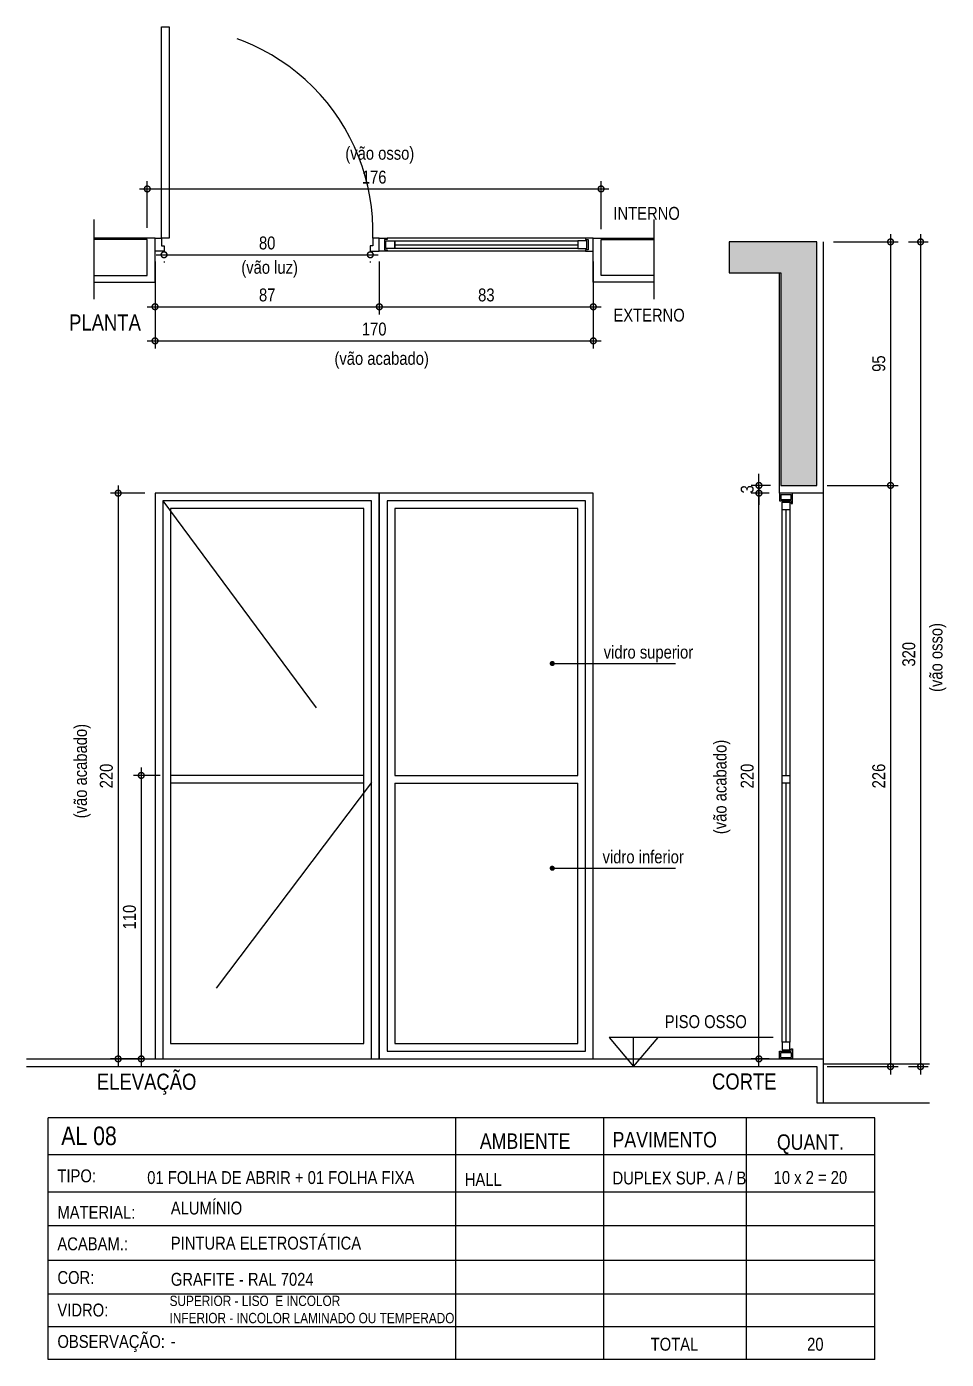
# Model space of a CAD drawing. Header units: metres. Extents: x -0.2 to 51.6, y -20.8 to 5.5.
# Drawn here: x 28.97 to 32.54, y 0.38 to 5.55 of the extents above; entities that cross this region are included whole.
import ezdxf

# ---------------------------------------------------------------- set-up
doc = ezdxf.new("R2010")
doc.units = ezdxf.units.M
doc.linetypes.add('DASHEDX2', pattern=[1.5, 1, -0.5])
for name, color, linetype in [('AR-CAIXILHO', 1, 'Continuous'), ('ARQ-ALV ACAB', 4, 'Continuous'), ('ARQ-ALV OSSO', 5, 'Continuous'), ('ARQ-AUX', 7, 'Continuous'), ('ARQ-AUX2', 2, 'Continuous'), ('ARQ-CAX', 1, 'Continuous'), ('ARQ-CAX @ 1', 1, 'Continuous'), ('ARQ-DIM', 2, 'Continuous'), ('ARQ-ENCH', 1, 'Continuous'), ('ARQ-PRJ', 7, 'DASHEDX2'), ('ARQ-SIM', 1, 'Continuous'), ('ARQ-TXT', 2, 'Continuous'), ('ARQ-TXT01', 2, 'Continuous'), ('ES-CORTE', 2, 'Continuous')]:
    doc.layers.add(name, color=color, linetype=linetype)
doc.styles.add('Adesa', font='ARIALN.TTF')
doc.styles.add('ROMANS', font='romans', dxfattribs={"height": 0.2})
doc.dimstyles.new('1-25ARQ', dxfattribs={"dimscale": 0.25, "dimtxt": 0.2, "dimasz": 0.08, "dimexe": 0.16, "dimexo": 0.1, "dimgap": 0.1, "dimtad": 1, "dimzin": 4, "dimdsep": 46, "dimtxsty": 'ROMANS', "dimblk": 'DOT', "dimcen": 0.1, "dimclrd": 1, "dimclre": 1, "dimclrt": 3, "dimadec": 0, "dimazin": 0, "dimtfac": 1, "dimtix": 1, "dimtmove": 2, "dimatfit": 3, "dimldrblk": 'DOT', "dimfxl": 1, "dimtolj": 1, "dimtzin": 4, "dimlwd": -1, "dimlwe": -1, "dimarcsym": 0})
doc.dimstyles.new('ADESA 1-0025', dxfattribs={"dimtxt": 0.05, "dimasz": 0.045, "dimexe": 0.03, "dimexo": 0.04, "dimgap": 0.02, "dimtad": 1, "dimtoh": 1, "dimdec": 0, "dimlfac": 100, "dimzin": 4, "dimtxsty": 'Adesa', "dimblk": 'DOTSMALL', "dimcen": 1, "dimdle": 0.03, "dimclrd": 1, "dimclre": 1, "dimclrt": 256, "dimazin": 1, "dimtm": 1e-09, "dimtfac": 1, "dimtdec": 0, "dimtix": 1, "dimtmove": 2, "dimatfit": 0, "dimldrblk": 'DOTSMALL', "dimfxl": 0.8, "dimtvp": 2, "dimtolj": 1, "dimtzin": 0, "dimarcsym": 0})

# ---------------------------------------------------------------- blocks, each defined once
blk = doc.blocks.new('_DotSmall')
at = {"color": 0, "linetype": 'ByBlock', "const_width": 0.5}
blk.add_lwpolyline([(-0.0625, 0, 1), (0.0625, 0, 1)], format="xyb", close=True, dxfattribs=at)
blk = doc.blocks.new('*D138')
at = {"layer": 'ARQ-DIM', "color": 1, "lineweight": -2, "transparency": 16777216}
for p, q in [((29.4668, 4.5188), (29.4668, 4.3006)), ((31.1668, 4.5188), (31.1668, 4.3006)), ((29.4368, 4.3306), (31.1968, 4.3306))]:
    blk.add_line(p, q, dxfattribs=at)
at = {"layer": 'Defpoints', "color": 0, "transparency": 16777216}
for p in [(29.4668, 4.5588), (31.1668, 4.5588), (31.1668, 4.3306)]:
    blk.add_point(p, dxfattribs=at)
at = {"layer": 'ARQ-DIM', "color": 1, "lineweight": -2, "transparency": 16777216, "xscale": 0.045, "yscale": 0.045, "zscale": 0.045, "rotation": 180}
blk.add_blockref('_DotSmall', (29.4668, 4.3306), dxfattribs=at)
at = {"layer": 'ARQ-DIM', "color": 1, "lineweight": -2, "transparency": 16777216, "xscale": 0.045, "yscale": 0.045, "zscale": 0.045}
blk.add_blockref('_DotSmall', (31.1668, 4.3306), dxfattribs=at)
at = {"layer": 'ARQ-DIM', "transparency": 16777216, "insert": (30.3168, 4.3761), "char_height": 0.05, "attachment_point": 5, "style": 'Adesa'}
blk.add_mtext('\\A1;170', dxfattribs=at)
blk = doc.blocks.new('*D136')
at = {"layer": 'ARQ-DIM', "color": 1, "lineweight": -2, "transparency": 16777216}
for p, q in [((29.4268, 3.7397), (29.2937, 3.7397)), ((29.3237, 3.7697), (29.3237, 1.5147)), ((29.4268, 1.5447), (29.2937, 1.5447))]:
    blk.add_line(p, q, dxfattribs=at)
at = {"layer": 'Defpoints', "color": 0, "transparency": 16777216}
for p in [(29.4668, 3.7397), (29.3237, 1.5447), (29.4668, 1.5447)]:
    blk.add_point(p, dxfattribs=at)
at = {"layer": 'ARQ-DIM', "color": 1, "lineweight": -2, "transparency": 16777216, "xscale": 0.045, "yscale": 0.045, "zscale": 0.045}
for p, rotation in [((29.3237, 3.7397), 90), ((29.3237, 1.5447), 270)]:
    blk.add_blockref('_DotSmall', p, dxfattribs=dict(at, rotation=rotation))
at = {"layer": 'ARQ-DIM', "transparency": 16777216, "insert": (29.2782, 2.6422), "char_height": 0.05, "attachment_point": 5, "rotation": 90, "style": 'Adesa'}
blk.add_mtext('\\A1;220', dxfattribs=at)
blk = doc.blocks.new('*D139')
at = {"layer": 'ARQ-DIM', "color": 1, "lineweight": -2, "transparency": 16777216}
for p, q in [((29.4068, 4.9201), (31.2268, 4.9201)), ((29.4368, 4.7688), (29.4368, 4.9501)), ((31.1968, 4.7638), (31.1968, 4.9501))]:
    blk.add_line(p, q, dxfattribs=at)
at = {"layer": 'Defpoints', "color": 0, "transparency": 16777216}
for p in [(31.1968, 4.9201), (29.4368, 4.7288), (31.1968, 4.7238)]:
    blk.add_point(p, dxfattribs=at)
at = {"layer": 'ARQ-DIM', "color": 1, "lineweight": -2, "transparency": 16777216, "xscale": 0.045, "yscale": 0.045, "zscale": 0.045, "rotation": 180}
blk.add_blockref('_DotSmall', (29.4368, 4.9201), dxfattribs=at)
at = {"layer": 'ARQ-DIM', "color": 1, "lineweight": -2, "transparency": 16777216, "xscale": 0.045, "yscale": 0.045, "zscale": 0.045}
blk.add_blockref('_DotSmall', (31.1968, 4.9201), dxfattribs=at)
at = {"layer": 'ARQ-DIM', "transparency": 16777216, "insert": (30.3168, 4.9656), "char_height": 0.05, "attachment_point": 5, "style": 'Adesa'}
blk.add_mtext('\\A1;176', dxfattribs=at)
blk = doc.blocks.new('*D137')
at = {"layer": 'ARQ-DIM', "color": 1, "lineweight": -2, "transparency": 16777216}
for p, q in [((32.0989, 4.7147), (32.3497, 4.7147)), ((32.3197, 4.7447), (32.3197, 3.7397)), ((32.0739, 3.7697), (32.3497, 3.7697))]:
    blk.add_line(p, q, dxfattribs=at)
at = {"layer": 'Defpoints', "color": 0, "transparency": 16777216}
for p in [(32.0589, 4.7147), (32.0339, 3.7697), (32.3197, 3.7697)]:
    blk.add_point(p, dxfattribs=at)
at = {"layer": 'ARQ-DIM', "color": 1, "lineweight": -2, "transparency": 16777216, "xscale": 0.045, "yscale": 0.045, "zscale": 0.045}
for p, rotation in [((32.3197, 4.7147), 90), ((32.3197, 3.7697), 270)]:
    blk.add_blockref('_DotSmall', p, dxfattribs=dict(at, rotation=rotation))
at = {"layer": 'ARQ-DIM', "transparency": 16777216, "insert": (32.2742, 4.2422), "char_height": 0.05, "attachment_point": 5, "rotation": 90, "style": 'Adesa'}
blk.add_mtext('\\A1;95', dxfattribs=at)
blk = doc.blocks.new('_Dot')
at = {"color": 0, "linetype": 'ByBlock', "lineweight": -2}
blk.add_line((-0.5, 0), (-1, 0), dxfattribs=at)
at = {"color": 0, "linetype": 'ByBlock', "const_width": 0.5}
blk.add_lwpolyline([(-0.25, 0, 1), (0.25, 0, 1)], format="xyb", close=True, dxfattribs=at)
blk = doc.blocks.new('*U140')
for points in [[(0, 0), (0, 0.8204), (0.03, 0.8204), (0.03, 0)], [(-0.025, 0), (0, 0), (0, -0.03), (0.01, -0.03), (0.01, -0.05), (-0.025, -0.05), (-0.025, 0)], [(0.845, 0), (0.82, 0), (0.82, -0.03), (0.81, -0.03), (0.81, -0.05), (0.845, -0.05), (0.845, 0)]]:
    blk.add_lwpolyline(points, close=True)
at = {"layer": 'ARQ-PRJ'}
blk.add_arc((0.0237, 0.0242), 0.7967, 358.2599, 91.7013, dxfattribs=at)
blk = doc.blocks.new('*U141')
at = {"color": 0, "linetype": 'ByBlock', "ltscale": 0.5}
for points in [[(0.02, -0.045), (0.02, -0.045), (0.02, -0.045), (0.02, -0.045), (0.02, -0.045), (0.02, -0.045), (0.02, -0.045), (0.02, -0.045), (0.02, -0.045), (0.03, -0.045), (0.03, -0.05), (0, -0.05), (0, 0), (0.03, 0), (0.03, -0.005), (0.02, -0.005), (0.02, -0.045)], [(0.81, -0.045), (0.81, -0.045), (0.81, -0.045), (0.81, -0.045), (0.81, -0.045), (0.81, -0.045), (0.81, -0.045), (0.81, -0.045), (0.81, -0.045), (0.8, -0.045), (0.8, -0.05), (0.83, -0.05), (0.83, 0), (0.8, 0), (0.8, -0.005), (0.81, -0.005), (0.81, -0.045)], [(0.025, -0.01), (0.06, -0.01), (0.06, -0.04), (0.025, -0.04)], [(0.805, -0.01), (0.77, -0.01), (0.77, -0.04), (0.805, -0.04)]]:
    blk.add_lwpolyline(points, close=True, dxfattribs=at)
at = {"color": 8, "linetype": 'ByBlock', "ltscale": 0.5}
for points in [[(0.8, 0), (0.03, 0)], [(0.8, -0.05), (0.03, -0.05)]]:
    blk.add_lwpolyline(points, dxfattribs=at)
at = {"color": 7, "linetype": 'ByBlock', "ltscale": 0.5}
blk.add_lwpolyline([(0.77, -0.01), (0.77, -0.04), (0.06, -0.04), (0.06, -0.01)], close=True, dxfattribs=at)
blk.add_lwpolyline([(0.06, -0.025), (0.77, -0.025)], dxfattribs=at)
blk = doc.blocks.new('*D142')
at = {"layer": 'ARQ-DIM', "color": 1, "lineweight": -2, "transparency": 16777216}
for p, q in [((29.4718, 4.6647), (30.3318, 4.6647)), ((29.5018, 4.6388), (29.5018, 4.6347)), ((30.3018, 4.6388), (30.3018, 4.6347))]:
    blk.add_line(p, q, dxfattribs=at)
at = {"layer": 'Defpoints', "color": 0, "transparency": 16777216}
for p in [(29.5018, 4.6788), (30.3018, 4.6788), (30.3018, 4.6647)]:
    blk.add_point(p, dxfattribs=at)
at = {"layer": 'ARQ-DIM', "color": 1, "lineweight": -2, "transparency": 16777216, "xscale": 0.045, "yscale": 0.045, "zscale": 0.045, "rotation": 180}
blk.add_blockref('_DotSmall', (29.5018, 4.6647), dxfattribs=at)
at = {"layer": 'ARQ-DIM', "color": 1, "lineweight": -2, "transparency": 16777216, "xscale": 0.045, "yscale": 0.045, "zscale": 0.045}
blk.add_blockref('_DotSmall', (30.3018, 4.6647), dxfattribs=at)
at = {"layer": 'ARQ-DIM', "transparency": 16777216, "insert": (29.9018, 4.7102), "char_height": 0.05, "attachment_point": 5, "style": 'Adesa'}
blk.add_mtext('\\A1;80', dxfattribs=at)
blk = doc.blocks.new('*D143')
at = {"layer": 'ARQ-DIM', "color": 1, "lineweight": -2, "transparency": 16777216}
for p, q in [((29.4668, 4.6388), (29.4668, 4.433)), ((30.3368, 4.6388), (30.3368, 4.433)), ((29.4368, 4.463), (30.3668, 4.463))]:
    blk.add_line(p, q, dxfattribs=at)
at = {"layer": 'Defpoints', "color": 0, "transparency": 16777216}
for p in [(29.4668, 4.6788), (30.3368, 4.6788), (30.3368, 4.463)]:
    blk.add_point(p, dxfattribs=at)
at = {"layer": 'ARQ-DIM', "color": 1, "lineweight": -2, "transparency": 16777216, "xscale": 0.045, "yscale": 0.045, "zscale": 0.045, "rotation": 180}
blk.add_blockref('_DotSmall', (29.4668, 4.463), dxfattribs=at)
at = {"layer": 'ARQ-DIM', "color": 1, "lineweight": -2, "transparency": 16777216, "xscale": 0.045, "yscale": 0.045, "zscale": 0.045}
blk.add_blockref('_DotSmall', (30.3368, 4.463), dxfattribs=at)
at = {"layer": 'ARQ-DIM', "transparency": 16777216, "insert": (29.9018, 4.5085), "char_height": 0.05, "attachment_point": 5, "style": 'Adesa'}
blk.add_mtext('\\A1;87', dxfattribs=at)
blk = doc.blocks.new('*D144')
at = {"layer": 'ARQ-DIM', "color": 1, "lineweight": -2, "transparency": 16777216}
for p, q in [((30.3368, 4.6388), (30.3368, 4.433)), ((31.1668, 4.6388), (31.1668, 4.433)), ((30.3068, 4.463), (31.1968, 4.463))]:
    blk.add_line(p, q, dxfattribs=at)
at = {"layer": 'Defpoints', "color": 0, "transparency": 16777216}
for p in [(30.3368, 4.6788), (31.1668, 4.6788), (31.1668, 4.463)]:
    blk.add_point(p, dxfattribs=at)
at = {"layer": 'ARQ-DIM', "color": 1, "lineweight": -2, "transparency": 16777216, "xscale": 0.045, "yscale": 0.045, "zscale": 0.045, "rotation": 180}
blk.add_blockref('_DotSmall', (30.3368, 4.463), dxfattribs=at)
at = {"layer": 'ARQ-DIM', "color": 1, "lineweight": -2, "transparency": 16777216, "xscale": 0.045, "yscale": 0.045, "zscale": 0.045}
blk.add_blockref('_DotSmall', (31.1668, 4.463), dxfattribs=at)
at = {"layer": 'ARQ-DIM', "transparency": 16777216, "insert": (30.7518, 4.5085), "char_height": 0.05, "attachment_point": 5, "style": 'Adesa'}
blk.add_mtext('\\A1;83', dxfattribs=at)
blk = doc.blocks.new('*U153')
at = {"layer": 'ARQ-CAX'}
for points in [[(0.83, 0.04), (0, 0.04), (0, -2.155), (0.83, -2.155)], [(0.8, 0.01), (0.03, 0.01), (0.03, -2.125), (0.8, -2.125)]]:
    blk.add_lwpolyline(points, close=True, dxfattribs=at)
for points in [[(0.77, -1.055), (0.77, -0.02), (0.06, -0.02), (0.06, -1.055)], [(0.06, -1.055), (0.77, -1.055)], [(0.06, -1.085), (0.06, -2.095), (0.77, -2.095), (0.77, -1.085)], [(0.06, -1.085), (0.77, -1.085)]]:
    blk.add_lwpolyline(points, dxfattribs=at)
blk = doc.blocks.new('*U146')
at = {"layer": 'ARQ-CAX'}
for p, q in [((-0.81, 1.1), (-0.06, 1.1)), ((-0.81, 1.07), (-0.06, 1.07))]:
    blk.add_line(p, q, dxfattribs=at)
for points in [[(-0.87, 2.195), (0, 2.195), (0, 0), (-0.87, 0)], [(-0.84, 2.165), (-0.03, 2.165), (-0.03, 0), (-0.84, 0)], [(-0.81, 2.135), (-0.06, 2.135), (-0.06, 0.06), (-0.81, 0.06)]]:
    blk.add_lwpolyline(points, close=True, dxfattribs=at)
at = {"layer": 'ARQ-PRJ'}
blk.add_lwpolyline([(-0.03, 2.165), (-0.84, 1.0725), (-0.03, 0)], dxfattribs=at)
blk = doc.blocks.new('*D147')
at = {"layer": 'ARQ-DIM', "color": 1, "lineweight": -2, "transparency": 16777216}
for p, q in [((31.8489, 3.7397), (31.7793, 3.7397)), ((31.8093, 1.5147), (31.8093, 3.7697)), ((31.8489, 1.5447), (31.7793, 1.5447))]:
    blk.add_line(p, q, dxfattribs=at)
at = {"layer": 'Defpoints', "color": 0, "transparency": 16777216}
for p in [(31.8093, 3.7397), (31.8889, 3.7397), (31.8889, 1.5447)]:
    blk.add_point(p, dxfattribs=at)
at = {"layer": 'ARQ-DIM', "color": 1, "lineweight": -2, "transparency": 16777216, "xscale": 0.045, "yscale": 0.045, "zscale": 0.045}
for p, rotation in [((31.8093, 3.7397), 90), ((31.8093, 1.5447), 270)]:
    blk.add_blockref('_DotSmall', p, dxfattribs=dict(at, rotation=rotation))
at = {"layer": 'ARQ-DIM', "transparency": 16777216, "insert": (31.7638, 2.6422), "char_height": 0.05, "attachment_point": 5, "rotation": 90, "style": 'Adesa'}
blk.add_mtext('\\A1;220', dxfattribs=at)
blk = doc.blocks.new('*D148')
at = {"layer": 'ARQ-DIM', "color": 1, "lineweight": -2, "transparency": 16777216}
for p, q in [((31.8093, 3.7697), (31.8093, 3.8147)), ((31.8539, 3.7697), (31.7793, 3.7697)), ((31.8489, 3.7397), (31.7793, 3.7397)), ((31.8093, 3.7697), (31.8093, 3.7397)), ((31.8093, 3.7397), (31.8093, 3.6947))]:
    blk.add_line(p, q, dxfattribs=at)
at = {"layer": 'Defpoints', "color": 0, "transparency": 16777216}
for p in [(31.8093, 3.7397), (31.8889, 3.7397), (31.8939, 3.7697)]:
    blk.add_point(p, dxfattribs=at)
at = {"layer": 'ARQ-DIM', "color": 1, "lineweight": -2, "transparency": 16777216, "xscale": 0.045, "yscale": 0.045, "zscale": 0.045}
for p, rotation in [((31.8093, 3.7697), 270), ((31.8093, 3.7397), 90)]:
    blk.add_blockref('_DotSmall', p, dxfattribs=dict(at, rotation=rotation))
at = {"layer": 'ARQ-DIM', "transparency": 16777216, "insert": (31.7638, 3.7547), "char_height": 0.05, "attachment_point": 5, "rotation": 90, "style": 'Adesa'}
blk.add_mtext('\\A1;3', dxfattribs=at)
blk = doc.blocks.new('*U149')
at = {"color": 7, "linetype": 'ByBlock', "ltscale": 0.5}
for p, q in [((-0.01, 2.1604), (-0.01, 0.0646)), ((-0.04, 0.0646), (-0.04, 1.07))]:
    blk.add_line(p, q, dxfattribs=at)
blk.add_lwpolyline([(-0.04, 1.1), (-0.04, 2.1304)], dxfattribs=at)
at = {"layer": 'AR-CAIXILHO'}
for p, q in [((-0.045, 2.19), (-0.005, 2.19)), ((-0.045, 2.19), (-0.045, 2.1704, 0)), ((-0.005, 2.1704, 0), (-0.005, 2.19)), ((-0.05, 2.1654, 0), (-0.005, 2.1654, 0)), ((-0.05, 2.1654, 0), (-0.005, 2.1654, 0)), ((-0.045, 2.1704, 0), (-0.005, 2.1704, 0)), ((-0.045, 2.1654, 0), (-0.005, 2.1654, 0)), ((-0.05, 0.0296, 0), (-0.005, 0.0296, 0)), ((-0.05, 0.0296, 0), (-0.005, 0.0296, 0)), ((-0.045, 0.0296, 0), (-0.005, 0.0296, 0)), ((-0.045, 0.005), (-0.045, 0.0246, 0)), ((-0.045, 0.0246, 0), (-0.005, 0.0246, 0)), ((-0.045, 0.005), (-0.005, 0.005)), ((-0.005, 0.0246, 0), (-0.005, 0.005))]:
    blk.add_line(p, q, dxfattribs=at)
for points in [[(0, 2.1554), (0, 2.195), (0, 2.195), (0, 2.195), (-0.05, 2.195), (-0.05, 2.195), (-0.05, 2.195), (-0.05, 2.1654), (-0.05, 2.1654), (-0.005, 2.1654), (-0.005, 2.1554), (0, 2.1554), (0, 2.1554), (0, 2.1554)], [(0, 0.0396), (0, 0), (0, 0), (0, 0), (-0.05, 0), (-0.05, 0), (-0.05, 0), (-0.05, 0.0296), (-0.05, 0.0296), (-0.005, 0.0296), (-0.005, 0.0396), (0, 0.0396), (0, 0.0396), (0, 0.0396)]]:
    blk.add_lwpolyline(points, dxfattribs=at)
at = {"layer": 'AR-CAIXILHO', "color": 1}
for points in [[(-0.04, 2.1604), (-0.01, 2.1604), (-0.01, 2.1304), (-0.04, 2.1304)], [(-0.04, 1.1), (-0.01, 1.1), (-0.01, 1.07), (-0.04, 1.07)], [(-0.04, 0.0346), (-0.01, 0.0346), (-0.01, 0.0646), (-0.04, 0.0646)]]:
    blk.add_lwpolyline(points, close=True, dxfattribs=at)
at = {"layer": 'ARQ-AUX'}
for points in [[(-0.025, 2.1304), (-0.025, 1.1)], [(-0.025, 1.07), (-0.025, 0.0646)]]:
    blk.add_lwpolyline(points, dxfattribs=at)
at = {"layer": 'ARQ-CAX'}
for points in [[(-0.04, 2.1604), (-0.01, 2.1604)], [(-0.04, 0.0346), (-0.01, 0.0346)]]:
    blk.add_lwpolyline(points, dxfattribs=at)
blk = doc.blocks.new('*D150')
at = {"layer": 'ARQ-DIM', "color": 1, "lineweight": -2, "transparency": 16777216}
for p, q in [((32.3197, 3.7997), (32.3197, 1.4847)), ((32.0739, 3.7697), (32.3497, 3.7697)), ((32.0739, 1.5147), (32.3497, 1.5147))]:
    blk.add_line(p, q, dxfattribs=at)
at = {"layer": 'Defpoints', "color": 0, "transparency": 16777216}
for p in [(32.0339, 3.7697), (32.0339, 1.5147), (32.3197, 1.5147)]:
    blk.add_point(p, dxfattribs=at)
at = {"layer": 'ARQ-DIM', "color": 1, "lineweight": -2, "transparency": 16777216, "xscale": 0.045, "yscale": 0.045, "zscale": 0.045}
for p, rotation in [((32.3197, 3.7697), 90), ((32.3197, 1.5147), 270)]:
    blk.add_blockref('_DotSmall', p, dxfattribs=dict(at, rotation=rotation))
at = {"layer": 'ARQ-DIM', "transparency": 16777216, "insert": (32.2742, 2.6422), "char_height": 0.05, "attachment_point": 5, "rotation": 90, "style": 'Adesa'}
blk.add_mtext('\\A1;226', dxfattribs=at)
blk = doc.blocks.new('*D151')
at = {"layer": 'ARQ-DIM', "color": 1, "lineweight": -2, "transparency": 16777216}
for p, q in [((32.3897, 4.7147), (32.4662, 4.7147)), ((32.4362, 4.7447), (32.4362, 1.4847)), ((32.3897, 1.5147), (32.4662, 1.5147))]:
    blk.add_line(p, q, dxfattribs=at)
at = {"layer": 'Defpoints', "color": 0, "transparency": 16777216}
for p in [(32.3497, 4.7147), (32.3497, 1.5147), (32.4362, 1.5147)]:
    blk.add_point(p, dxfattribs=at)
at = {"layer": 'ARQ-DIM', "color": 1, "lineweight": -2, "transparency": 16777216, "xscale": 0.045, "yscale": 0.045, "zscale": 0.045}
for p, rotation in [((32.4362, 4.7147), 90), ((32.4362, 1.5147), 270)]:
    blk.add_blockref('_DotSmall', p, dxfattribs=dict(at, rotation=rotation))
at = {"layer": 'ARQ-DIM', "transparency": 16777216, "insert": (32.3907, 3.1147), "char_height": 0.05, "attachment_point": 5, "rotation": 90, "style": 'Adesa'}
blk.add_mtext('\\A1;320', dxfattribs=at)
blk = doc.blocks.new('*D152')
at = {"layer": 'ARQ-DIM', "color": 1, "lineweight": -2, "transparency": 16777216}
for p, q in [((29.4868, 2.6447), (29.3834, 2.6447)), ((29.4134, 2.6747), (29.4134, 1.5147)), ((29.4268, 1.5447), (29.3834, 1.5447))]:
    blk.add_line(p, q, dxfattribs=at)
at = {"layer": 'Defpoints', "color": 0, "transparency": 16777216}
for p in [(29.5268, 2.6447), (29.4134, 1.5447), (29.4668, 1.5447)]:
    blk.add_point(p, dxfattribs=at)
at = {"layer": 'ARQ-DIM', "color": 1, "lineweight": -2, "transparency": 16777216, "xscale": 0.045, "yscale": 0.045, "zscale": 0.045}
for p, rotation in [((29.4134, 2.6447), 90), ((29.4134, 1.5447), 270)]:
    blk.add_blockref('_DotSmall', p, dxfattribs=dict(at, rotation=rotation))
at = {"layer": 'ARQ-DIM', "transparency": 16777216, "insert": (29.3678, 2.0947), "char_height": 0.05, "attachment_point": 5, "rotation": 90, "style": 'Adesa'}
blk.add_mtext('\\A1;110', dxfattribs=at)
blk = doc.blocks.new('ALUMINIO')
h = blk.add_hatch(color=8)
h.dxf.hatch_style = 1
h.paths.add_polyline_path([(32.0339, 4.7147), (31.6939, 4.7147), (31.6939, 4.5947), (31.8939, 4.5947), (31.8939, 3.7697), (32.0339, 3.7697)])
at = {"color": 8}
blk.add_line((31.6939, 4.7147), (31.6939, 4.5947), dxfattribs=at)
at = {"layer": 'ARQ-ALV ACAB', "ltscale": 0.05}
blk.add_line((28.9689, 1.5447), (32.0589, 1.5447), dxfattribs=at)
for points in [[(29.2321, 4.5588), (29.4668, 4.5588), (29.4668, 4.7288), (29.2311, 4.7288)], [(31.4014, 4.5588), (31.1668, 4.5588), (31.1668, 4.7288), (31.4014, 4.7288)]]:
    blk.add_lwpolyline(points, dxfattribs=at)
at = {"layer": 'ARQ-ALV ACAB'}
for points in [[(32.0589, 4.7147), (32.0589, 3.7397), (31.8889, 3.7397), (31.8889, 4.5947)], [(32.0589, 1.5447), (32.0589, 1.3747)], [(32.4712, 1.5247), (32.0589, 1.5247)]]:
    blk.add_lwpolyline(points, dxfattribs=at)
at = {"layer": 'ARQ-ALV OSSO', "ltscale": 0.05}
for points in [[(29.2321, 4.5838), (29.4368, 4.5838), (29.4368, 4.7238), (29.2321, 4.7238)], [(31.4014, 4.5838), (31.1968, 4.5838), (31.1968, 4.7238), (31.4014, 4.7238)]]:
    blk.add_lwpolyline(points, dxfattribs=at)
at = {"layer": 'ARQ-AUX'}
blk.add_lwpolyline([(32.0589, 3.7397), (32.0589, 1.5447)], dxfattribs=at)
at = {"layer": 'ARQ-AUX2'}
blk.add_lwpolyline([(31.6939, 4.5947), (31.8939, 4.5947), (31.8939, 3.7697), (32.0339, 3.7697), (32.0339, 4.7147), (31.6939, 4.7147)], dxfattribs=at)
at = {"layer": 'ARQ-DIM'}
blk.add_lwpolyline([(31.8643, 1.6272), (31.2281, 1.6272), (31.3231, 1.5147), (31.418, 1.6272), (31.2281, 1.6272), (31.3231, 1.5147), (31.3231, 1.6272)], dxfattribs=at)
at = {"layer": 'ARQ-ENCH', "ltscale": 0.01}
for p, q in [((29.2311, 4.4923), (29.2311, 4.8013)), ((31.4024, 4.4923), (31.4024, 4.8013)), ((32.2584, 1.3159), (29.0523, 1.3159)), ((29.0523, 0.379), (29.0523, 1.3159)), ((30.6337, 0.379), (30.6337, 1.3159)), ((30.6337, 0.379), (30.6337, 1.3159)), ((31.2068, 1.3159), (31.2068, 0.379)), ((31.7591, 1.3159), (31.7591, 0.379)), ((32.2584, 0.379), (32.2584, 1.3159)), ((32.2584, 1.172), (29.0523, 1.172)), ((32.2584, 1.0282), (29.0523, 1.0282)), ((32.2584, 0.8975), (29.0523, 0.8975)), ((32.2584, 0.7624), (29.0523, 0.7624)), ((32.2584, 0.6317), (29.0523, 0.6317)), ((32.2584, 0.5053), (29.0523, 0.5053)), ((32.2584, 0.379), (29.0523, 0.379))]:
    blk.add_line(p, q, dxfattribs=at)
at = {"layer": 'ES-CORTE'}
blk.add_line((28.9689, 1.5147), (32.0339, 1.5147), dxfattribs=at)
blk.add_lwpolyline([(32.0339, 1.5147), (32.0339, 1.3747), (32.4712, 1.3747)], dxfattribs=at)
at = {"xscale": -1}
blk.add_blockref('*U146', (29.4668, 1.5447), dxfattribs=at)
blk.add_blockref('*U153', (30.3368, 3.6997))
at = {"layer": 'ARQ-CAX @ 1'}
for name, p in [('*U140', (29.4918, 4.7288)), ('*U141', (30.3368, 4.7288))]:
    blk.add_blockref(name, p, dxfattribs=at)
at = {"layer": 'ARQ-DIM'}
blk.add_blockref('*U149', (31.9389, 1.5447), dxfattribs=at)
at = {"layer": 'ARQ-TXT', "attachment_point": 1, "style": 'Adesa'}
for s, insert, char_height, width in [('(vão osso)', (30.2049, 5.0836), 0.05, 0.551174), ('(vão luz)', (29.8015, 4.6411), 0.05, 0.551174), ('PLANTA', (29.1335, 4.4332), 0.0625, 0.551174), ('(vão acabado)', (30.1628, 4.2877), 0.05, 0.551174), ('vidro superior', (31.2071, 3.148), 0.05, 0.551174), ('vidro inferior', (31.2027, 2.3536), 0.05, 0.551174), ('PISO OSSO', (31.4438, 1.7143), 0.05, 0.88), ('ELEVAÇÃO', (29.2413, 1.4875), 0.0625, 0.551174), ('CORTE', (31.6271, 1.4883), 0.0625, 0.551174)]:
    blk.add_mtext(s, dxfattribs=dict(at, insert=insert, char_height=char_height, width=width))
at = {"layer": 'ARQ-TXT', "ltscale": 0.01, "style": 'Adesa'}
for s, insert, char_height, width, attachment_point in [('INTERNO', (31.2447, 4.8504), 0.05, 0.686828, 1), ('EXTERNO', (31.2447, 4.4555), 0.05, 0.686828, 1), ('AL 08', (29.1029, 1.2823), 0.072, 0.605305, 1), ('AMBIENTE', (30.9023, 1.2556), 0.06, 0.467927, 2), ('PAVIMENTO', (31.2415, 1.2309), 0.06, 0.336611, 4), ('QUANT.', (32.0088, 1.2519), 0.06, 0.49922, 2), ('TIPO:', (29.0882, 1.1159), 0.05, 0.166457, 1), ('01 FOLHA DE ABRIR + 01 FOLHA FIXA', (29.4365, 1.1093), 0.05, 1.240808, 1), ('HALL', (30.6683, 1.077), 0.05, 0.467927, 4), ('DUPLEX SUP. A / B', (31.2415, 1.0823), 0.05, 0.55993, 4), ('10 x 2 = 20', (32.0088, 1.0843), 0.05, 0.49922, 5), ('ALUMÍNIO', (29.528, 0.9911), 0.05, 1.067594, 1), ('MATERIAL:', (29.0882, 0.9743), 0.05, 0.336303, 1), ('ACABAM.:', (29.0882, 0.8523), 0.05, 0.336303, 1), ('PINTURA ELETROSTÁTICA', (29.528, 0.855), 0.05, 1.067594, 1), ('COR:', (29.0882, 0.7216), 0.05, 0.336303, 1), ('GRAFITE - RAL 7024', (29.528, 0.7145), 0.05, 1.067594, 1), ('VIDRO:', (29.0882, 0.5953), 0.05, 0.336303, 1), ('OBSERVAÇÃO:', (29.0882, 0.4733), 0.05, 0.336303, 1), ('-', (29.528, 0.4741), 0.05, 1.067594, 1), ('TOTAL', (31.4815, 0.4626), 0.05, 0.410919, 2), ('20', (32.028, 0.4626), 0.05, 0.39922, 2)]:
    blk.add_mtext(s, dxfattribs=dict(at, insert=insert, char_height=char_height, width=width, attachment_point=attachment_point))
at = {"layer": 'ARQ-TXT', "ltscale": 0.01, "char_height": 0.05, "width": 0.88, "attachment_point": 1, "rotation": 90, "style": 'Adesa'}
for s, insert in [('{\\fArial Narrow|b0|i0|c0|p34;(vão osso)}', (32.471, 2.9684)), ('{\\fArial Narrow|b0|i0|c0|p34;(vão acabado)}', (29.1526, 2.4782)), ('{\\fArial Narrow|b0|i0|c0|p34;(vão acabado)}', (31.6333, 2.4167))]:
    blk.add_mtext(s, dxfattribs=dict(at, insert=insert))
at = {"layer": 'ARQ-TXT01', "ltscale": 0.01, "insert": (29.5233, 0.6259), "char_height": 0.04, "width": 1.551568, "attachment_point": 1, "style": 'Adesa'}
blk.add_mtext('{\\fArial Narrow|b0|i0|c0|p34;SUPERIOR - LISO  E INCOLOR \\PINFERIOR - INCOLOR LAMINADO OU TEMPERADO}', dxfattribs=at)
at = {"layer": 'ARQ-DIM'}
for base, p1, p2, picture, middle in [((31.1968, 4.9201), (29.4368, 4.7288), (31.1968, 4.7238), '*D139', (30.3168, 4.9656)), ((30.3018, 4.6647), (29.5018, 4.6788), (30.3018, 4.6788), '*D142', (29.9018, 4.7102)), ((30.3368, 4.463), (29.4668, 4.6788), (30.3368, 4.6788), '*D143', (29.9018, 4.5085)), ((31.1668, 4.463), (30.3368, 4.6788), (31.1668, 4.6788), '*D144', (30.7518, 4.5085)), ((31.1668, 4.3306), (29.4668, 4.5588), (31.1668, 4.5588), '*D138', (30.3168, 4.3761))]:
    dim = blk.add_linear_dim(base=base, p1=p1, p2=p2, dimstyle='ADESA 1-0025', dxfattribs=at)
    dim.commit()
    dim.dimension.update_dxf_attribs({"geometry": picture, "text_midpoint": middle})
for base, p1, p2, picture, middle in [((32.3196878075, 3.7697214392), (32.0589487492, 4.7147214392), (32.0339487506, 3.7697214392), '*D137', (32.2741591581, 4.2422214392)), ((32.4362, 1.5147), (32.3497, 4.7147), (32.3497, 1.5147), '*D151', (32.3907, 3.1147)), ((31.8093, 3.7397), (31.8939, 3.7697), (31.8889, 3.7397), '*D148', (31.7638, 3.7547)), ((32.3196878075, 1.5147214392), (32.0339487506, 3.7697214392), (32.0339487506, 1.5147214392), '*D150', (32.2741591581, 2.6422214392)), ((29.323734275, 1.5447214392), (29.4667590721, 3.7397214392), (29.4667590721, 1.5447214392), '*D136', (29.2782056256, 2.6422214392)), ((31.8092803947, 3.7397214392), (31.8889487601, 1.5447214392), (31.8889487601, 3.7397214392), '*D147', (31.7637517453, 2.6422214392)), ((29.4134, 1.5447), (29.5268, 2.6447), (29.4668, 1.5447), '*D152', (29.3678, 2.0947))]:
    dim = blk.add_linear_dim(base=base, p1=p1, p2=p2, angle=90, dimstyle='ADESA 1-0025', dxfattribs=at)
    dim.commit()
    dim.dimension.update_dxf_attribs({"geometry": picture, "text_midpoint": middle})
at = {"layer": 'ARQ-SIM', "ltscale": 2}
for points in [[(31.0076, 3.0788), (31.4861, 3.0788)], [(31.0076, 2.2844), (31.4861, 2.2844)]]:
    blk.add_leader(points, dimstyle='1-25ARQ', override={"dimgap": 0.1, "dimtad": 0}, dxfattribs=at)

msp = doc.modelspace()

# ---------------------------------------------------------------- block references
msp.add_blockref('ALUMINIO', (0, 0))

doc.saveas('drawing.dxf')
